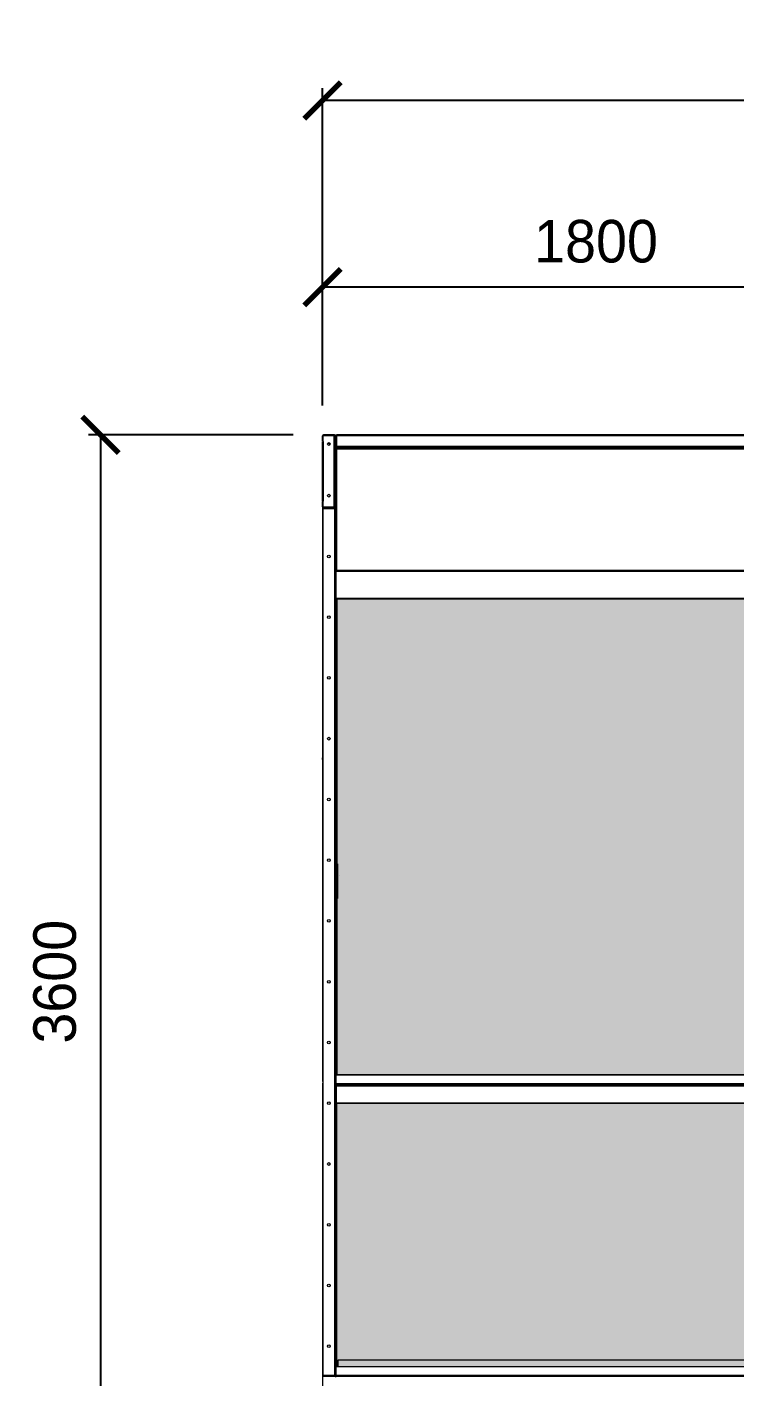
# Model space of a CAD drawing. Header units: millimetres. Extents: x 2557 to 34820, y 2099 to 24914.
# Drawn here: x 22479 to 24805, y 10563 to 15004 of the extents above; entities that cross this region are included whole.
import ezdxf

# ---------------------------------------------------------------- set-up
doc = ezdxf.new("R2010")
doc.units = ezdxf.units.MM
doc.layers.add('냉각탑_dim', color=1, linetype='Continuous')
doc.styles.add('HY울릉도L', font='')
doc.styles.get('HY울릉도L').set_extended_font_data('HY울릉도L')
doc.dimstyles.new('성지DIM', dxfattribs={"dimtxt": 3.5, "dimasz": 3, "dimexe": 1, "dimexo": 2.5, "dimgap": 2, "dimtad": 1, "dimdec": 0, "dimzin": 3, "dimdsep": 46, "dimtxsty": 'HY울릉도L', "dimblk": 'ARCHTICK', "dimcen": -2, "dimclrd": 256, "dimclre": 256, "dimclrt": 7, "dimadec": 0, "dimazin": 0, "dimtfac": 1, "dimtdec": 0, "dimtofl": 0, "dimtmove": 0, "dimatfit": 3, "dimfxl": 1, "dimtolj": 1, "dimtzin": 0, "dimlwe": -1, "dimarcsym": 0})
pattern_1 = [(0, (-386248.355, -76500.18), (57.15, 32.9955677), [38.1, -76.2]), (120, (-386248.355, -76500.18), (-57.15, 32.995568), [38.1, -76.2]), (60, (-386248.355, -76500.18), (1e-07, 65.9911357), [-76.2, 38.1])]

# ---------------------------------------------------------------- blocks, each defined once
blk = doc.blocks.new('_ArchTick')
at = {"color": 0, "linetype": 'ByBlock', "const_width": 0.15}
blk.add_lwpolyline([(-0.5, -0.5), (0.5, 0.5)], dxfattribs=at)
blk = doc.blocks.new('*D443')
at = {"layer": 'Defpoints', "color": 0, "transparency": 16777216}
for p in [(23451.1, 14148.1), (23451.1, 13658), (25251.1, 13455.4)]:
    blk.add_point(p, dxfattribs=at)
at = {"layer": '냉각탑_dim', "transparency": 16777216}
for p, q in [((23451.1, 13758), (23451.1, 14188.1)), ((25251.1, 13555.4), (25251.1, 14188.1))]:
    blk.add_line(p, q, dxfattribs=at)
at = {"layer": '냉각탑_dim', "lineweight": -2, "transparency": 16777216}
blk.add_line((25251.1, 14148.1), (23451.1, 14148.1), dxfattribs=at)
at = {"layer": '냉각탑_dim', "lineweight": -2, "transparency": 16777216, "xscale": 120, "yscale": 120, "zscale": 120, "rotation": 180}
blk.add_blockref('_ArchTick', (23451.1, 14148.1), dxfattribs=at)
at = {"layer": '냉각탑_dim', "lineweight": -2, "transparency": 16777216, "xscale": 120, "yscale": 120, "zscale": 120}
blk.add_blockref('_ArchTick', (25251.1, 14148.1), dxfattribs=at)
at = {"layer": '냉각탑_dim', "color": 7, "transparency": 16777216, "insert": (24351.1, 14298.1), "char_height": 140, "attachment_point": 5, "style": 'HY울릉도L'}
blk.add_mtext('\\A1;1800', dxfattribs=at)
blk = doc.blocks.new('*D452')
at = {"layer": 'Defpoints', "color": 0, "transparency": 16777216}
for p in [(23451.1, 14762.4), (23451.1, 13658), (27051.1, 13658.1)]:
    blk.add_point(p, dxfattribs=at)
at = {"layer": '냉각탑_dim', "transparency": 16777216}
for p, q in [((23451.1, 13758), (23451.1, 14802.4)), ((27051.1, 13758.1), (27051.1, 14802.4))]:
    blk.add_line(p, q, dxfattribs=at)
at = {"layer": '냉각탑_dim', "lineweight": -2, "transparency": 16777216}
blk.add_line((27051.1, 14762.4), (23451.1, 14762.4), dxfattribs=at)
at = {"layer": '냉각탑_dim', "lineweight": -2, "transparency": 16777216, "xscale": 120, "yscale": 120, "zscale": 120, "rotation": 180}
blk.add_blockref('_ArchTick', (23451.1, 14762.4), dxfattribs=at)
at = {"layer": '냉각탑_dim', "lineweight": -2, "transparency": 16777216, "xscale": 120, "yscale": 120, "zscale": 120}
blk.add_blockref('_ArchTick', (27051.1, 14762.4), dxfattribs=at)
at = {"layer": '냉각탑_dim', "color": 7, "transparency": 16777216, "insert": (25251.1, 14912.4), "char_height": 140, "attachment_point": 5, "style": 'HY울릉도L'}
blk.add_mtext('\\A1;3600', dxfattribs=at)
blk = doc.blocks.new('*D453')
at = {"layer": 'Defpoints', "color": 0, "transparency": 16777216}
for p in [(23454.5, 13661.4), (22720.6, 10061.4), (23454.5, 10061.4)]:
    blk.add_point(p, dxfattribs=at)
at = {"layer": '냉각탑_dim', "transparency": 16777216}
for p, q in [((23354.5, 13661.4), (22680.6, 13661.4)), ((23354.5, 10061.4), (22680.6, 10061.4))]:
    blk.add_line(p, q, dxfattribs=at)
at = {"layer": '냉각탑_dim', "lineweight": -2, "transparency": 16777216}
blk.add_line((22720.6, 13661.4), (22720.6, 10061.4), dxfattribs=at)
at = {"layer": '냉각탑_dim', "lineweight": -2, "transparency": 16777216, "xscale": 120, "yscale": 120, "zscale": 120}
for p, rotation in [((22720.6, 13661.4), 90), ((22720.6, 10061.4), 270)]:
    blk.add_blockref('_ArchTick', p, dxfattribs=dict(at, rotation=rotation))
at = {"layer": '냉각탑_dim', "color": 7, "transparency": 16777216, "insert": (22570.6, 11861.4), "char_height": 140, "attachment_point": 5, "rotation": 90, "style": 'HY울릉도L'}
blk.add_mtext('\\A1;3600', dxfattribs=at)
blk = doc.blocks.new('2')
at = {"lineweight": 20}
h = blk.add_hatch(dxfattribs=at)
h.set_pattern_fill('HONEY', scale=12)
h.set_pattern_definition(pattern_1)
h.paths.add_polyline_path([(27009.1, 11555.2), (27009.1, 13121.7), (23498.5, 13121.7), (23498.5, 11555.2)])
h = blk.add_hatch(dxfattribs=at)
h.set_pattern_fill('HONEY', scale=12)
h.set_pattern_definition(pattern_1)
h.paths.add_polyline_path([(23498.5, 11461.9), (23498.5, 10593.6), (27009.1, 10593.6), (27009.1, 11461.9)])
at = {"color": 7, "lineweight": 20, "ltscale": 0.006917}
for p, q in [((23451.1, 13641.4), (23451.1, 13658)), ((23451.1, 13641.4), (23451.1, 13658)), ((23451.1, 13441.4), (23451.1, 13424.8)), ((23451.1, 13424.8), (23451.1, 13441.4))]:
    blk.add_line(p, q, dxfattribs=at)
at = {"color": 7, "lineweight": 20, "ltscale": 0.000833333}
for p, q in [((23451.1, 13641.4), (23453.1, 13641.4)), ((23451.1, 13639.4), (23453.1, 13639.4)), ((23495.1, 13617.7), (23497.1, 13617.7)), ((23495.1, 13616), (23497.1, 13616)), ((23451.1, 13441.4), (23453.1, 13441.4)), ((23451.1, 13441.4), (23453.1, 13441.4)), ((23497.1, 12180.7), (23495.1, 12180.7)), ((23497.1, 12179.2), (23495.1, 12179.2))]:
    blk.add_line(p, q, dxfattribs=at)
at = {"color": 7, "lineweight": 20, "ltscale": 0.081667}
for p, q in [((23451.1, 13443.4), (23451.1, 13639.4)), ((23454.5, 13443.4), (23454.5, 13639.4))]:
    blk.add_line(p, q, dxfattribs=at)
at = {"color": 7, "lineweight": 20, "ltscale": 0.007958}
for p, q in [((23453.1, 13639.4), (23453.1, 13658.5)), ((23453.1, 13424.3), (23453.1, 13443.4))]:
    blk.add_line(p, q, dxfattribs=at)
at = {"color": 7, "lineweight": 20, "ltscale": 0.01525}
for p, q in [((23489.7, 13658.5), (23453.1, 13658.5)), ((23453.1, 13424.3), (23489.7, 13424.3))]:
    blk.add_line(p, q, dxfattribs=at)
at = {"color": 7, "lineweight": 20, "ltscale": 0.000583333}
for p, q in [((23454.5, 13639.4), (23453.1, 13639.4)), ((23453.1, 13443.4), (23454.5, 13443.4)), ((23495.1, 11526.2), (23496.5, 11526.2)), ((23495.1, 11518.9), (23496.5, 11518.9)), ((23452.7, 10563.4), (23452.7, 10564.8)), ((23490.3, 10563.4), (23490.3, 10564.8)), ((23495.1, 10566.2), (23496.5, 10566.2))]:
    blk.add_line(p, q, dxfattribs=at)
at = {"color": 7, "lineweight": 20, "ltscale": 0.014667}
for p, q in [((23489.7, 13661.4), (23454.5, 13661.4)), ((23454.5, 13661.4), (23489.7, 13661.4)), ((23489.7, 13659.4), (23454.5, 13659.4)), ((23454.5, 13423.4), (23489.7, 13423.4)), ((23489.7, 13423.4), (23454.5, 13423.4)), ((23454.5, 13421.4), (23489.7, 13421.4))]:
    blk.add_line(p, q, dxfattribs=at)
at = {"color": 7, "lineweight": 20, "ltscale": 0.000374085}
blk.add_line((23456.5, 13658.5), (23456.5, 13659.4), dxfattribs=at)
at = {"color": 7, "lineweight": 20, "ltscale": 0.000833263}
blk.add_line((23489.7, 13661.4), (23491.7, 13661.4), dxfattribs=at)
at = {"color": 7, "lineweight": 20, "ltscale": 0.000375}
for p, q in [((23489.7, 13658.5), (23489.7, 13659.4)), ((23496.3, 13617.7), (23496.3, 13618.6)), ((23489.7, 13424.3), (23489.7, 13423.4))]:
    blk.add_line(p, q, dxfattribs=at)
at = {"color": 7, "lineweight": 20, "ltscale": 0.001002}
for p, q in [((23492.1, 13659.4), (23489.7, 13659.4)), ((23492.1, 13423.4), (23489.7, 13423.4))]:
    blk.add_line(p, q, dxfattribs=at)
at = {"color": 7, "lineweight": 20, "ltscale": 0.097583}
blk.add_line((23489.7, 13424.3), (23489.7, 13658.5), dxfattribs=at)
at = {"color": 7, "lineweight": 20, "ltscale": 0.000448698}
for p, q in [((23492.4, 13660.1), (23491.6, 13659.4)), ((23492.4, 13422.8), (23491.6, 13423.4))]:
    blk.add_line(p, q, dxfattribs=at)
at = {"color": 7, "lineweight": 20, "ltscale": 0.000272626}
blk.add_line((23491.7, 13661.4), (23491.7, 13660.8), dxfattribs=at)
at = {"color": 7, "lineweight": 20, "ltscale": 0.000736965}
blk.add_line((23494.4, 13659.7), (23492.7, 13659.7), dxfattribs=at)
at = {"color": 7, "lineweight": 20, "ltscale": 8.05106e-06}
blk.add_line((23493.1, 13658), (23493.1, 13658), dxfattribs=at)
blk.add_line((23493.1, 13658), (23493.1, 13658), dxfattribs=at)
at = {"color": 7, "lineweight": 20, "ltscale": 0.097167}
blk.add_line((23493.1, 13424.8), (23493.1, 13658), dxfattribs=at)
at = {"color": 7, "lineweight": 20, "ltscale": 0.000414935}
for p, q in [((23494.1, 13660.4), (23493.4, 13659.7)), ((23496.8, 13659.7), (23496.1, 13660.4))]:
    blk.add_line(p, q, dxfattribs=at)
at = {"color": 7, "lineweight": 20, "ltscale": 0.000125672}
blk.add_line((23495.4, 13659.4), (23495.1, 13659.4), dxfattribs=at)
at = {"color": 7, "lineweight": 20, "ltscale": 0.00012559}
blk.add_line((23495.4, 13659.4), (23495.1, 13659.4), dxfattribs=at)
at = {"color": 7, "lineweight": 20, "ltscale": 0.000562231}
blk.add_line((23495.1, 13658.1), (23495.1, 13659.4), dxfattribs=at)
at = {"color": 7, "lineweight": 20, "ltscale": 0.013833}
for p, q in [((23495.1, 13658), (23495.1, 13624.8)), ((23496.8, 13658), (23496.8, 13624.8))]:
    blk.add_line(p, q, dxfattribs=at)
at = {"color": 7, "lineweight": 20, "ltscale": 0.000708333}
for p, q in [((23496.8, 13658), (23495.1, 13658)), ((23495.1, 13617.7), (23495.1, 13616)), ((23497.1, 13617.7), (23497.1, 13616)), ((23498.5, 11523.4), (23498.5, 11521.7)), ((23525.1, 11521.7), (23525.1, 11523.4)), ((24654.6, 11521.7), (24654.6, 11523.4)), ((24658, 11521.7), (24658, 11523.4)), ((24676.2, 11521.7), (24676.2, 11523.4)), ((24679.6, 11521.7), (24679.6, 11523.4))]:
    blk.add_line(p, q, dxfattribs=at)
at = {"color": 7, "lineweight": 20, "ltscale": 0.001131}
blk.add_line((23496.8, 13658), (23496.8, 13660.7), dxfattribs=at)
at = {"color": 7, "lineweight": 20}
for p, q in [((27005.4, 13658), (23496.8, 13658)), ((27003.7, 13661.4), (23498.5, 13661.4)), ((23496.8, 13624.8), (27005.4, 13624.8)), ((23496.8, 13621.4), (27005.4, 13621.4)), ((23498.5, 13619.4), (27003.7, 13619.4)), ((23498.5, 13616), (27003.7, 13616)), ((25045.1, 13619.8), (23706.7, 13619.8)), ((23452.3, 13418), (23452.3, 10564.8)), ((23490.3, 13423.4), (23490.3, 10564.8)), ((23493.1, 13424.8), (23493.1, 10566.2)), ((27009.1, 13215.1), (23498.5, 13215.1)), ((27009.1, 13211.8), (23498.5, 13211.8)), ((23490.3, 13121.7), (27009.1, 13121.7)), ((23493.1, 13124.3), (27009.1, 13124.3)), ((26265.5, 11553.6), (23496.7, 11553.6)), ((26265.5, 11555.2), (23501.1, 11555.2)), ((23496.5, 11526.5), (27005.7, 11526.5)), ((23496.5, 11519.2), (27005.7, 11519.2)), ((23497.9, 11523.4), (27004.3, 11523.4)), ((23497.9, 11521.7), (27004.3, 11521.7)), ((23496.5, 11461.9), (27005.7, 11461.9)), ((23496.5, 11461.7), (27005.7, 11461.7)), ((27005.7, 11461.6), (23496.5, 11461.6)), ((26265.5, 10615.2), (23501.1, 10615.2)), ((26265.5, 10593.6), (23496.7, 10593.6)), ((23496.5, 10566.5), (27005.7, 10566.5)), ((23497.9, 10563.4), (27004.3, 10563.4))]:
    blk.add_line(p, q, dxfattribs=at)
at = {"color": 7, "lineweight": 20, "ltscale": 4.99865e-05}
blk.add_line((23498.4, 13661.4), (23498.5, 13661.4), dxfattribs=at)
at = {"color": 7, "lineweight": 20, "ltscale": 1.75167e-05}
blk.add_line((23498.5, 13661.4), (23498.5, 13661.4), dxfattribs=at)
at = {"color": 7, "lineweight": 20, "ltscale": 1.55221e-05}
blk.add_line((23498.5, 13661.4), (23498.5, 13661.4), dxfattribs=at)
at = {"color": 7, "lineweight": 20, "ltscale": 4.33485e-05}
blk.add_line((23500.4, 13661.4), (23500.5, 13661.4), dxfattribs=at)
at = {"color": 7, "lineweight": 20, "ltscale": 4.06755e-05}
blk.add_line((23500.4, 13661.4), (23500.5, 13661.4), dxfattribs=at)
at = {"color": 7, "lineweight": 20, "ltscale": 3.00579e-05}
blk.add_line((23500.4, 13661.4), (23500.5, 13661.4), dxfattribs=at)
at = {"color": 7, "lineweight": 20, "ltscale": 3.95576e-05}
blk.add_line((23500.4, 13661.4), (23500.5, 13661.4), dxfattribs=at)
at = {"color": 7, "lineweight": 20, "ltscale": 1.78003e-05}
blk.add_line((23500.5, 13661.4), (23500.5, 13661.4), dxfattribs=at)
at = {"color": 7, "lineweight": 20, "ltscale": 1.24791e-05}
blk.add_line((23500.5, 13661.4), (23500.5, 13661.4), dxfattribs=at)
at = {"color": 7, "lineweight": 20, "ltscale": 2.871e-05}
blk.add_line((23500.5, 13661.4), (23500.5, 13661.4), dxfattribs=at)
at = {"color": 7, "lineweight": 20, "ltscale": 0.000833337}
blk.add_line((23495.1, 13616), (23493.1, 13616), dxfattribs=at)
at = {"color": 7, "lineweight": 20, "ltscale": 0.053167}
blk.add_line((23493.1, 13616), (23493.1, 13488.4), dxfattribs=at)
at = {"color": 7, "lineweight": 20, "ltscale": 0.000561904}
blk.add_line((23495.1, 13623.4), (23495.1, 13624.8), dxfattribs=at)
at = {"color": 7, "lineweight": 20, "ltscale": 0.000125435}
blk.add_line((23495.4, 13623.4), (23495.1, 13623.4), dxfattribs=at)
at = {"color": 7, "lineweight": 20, "ltscale": 0.002375}
blk.add_line((23495.1, 13617.7), (23495.1, 13623.4), dxfattribs=at)
at = {"color": 7, "lineweight": 20, "ltscale": 0.000707554}
blk.add_line((23495.1, 13621.4), (23496.8, 13621.4), dxfattribs=at)
at = {"color": 7, "lineweight": 20, "ltscale": 0.000707705}
blk.add_line((23495.1, 13619.4), (23496.8, 13619.4), dxfattribs=at)
at = {"color": 7, "lineweight": 20, "ltscale": 0.142705}
for p, q in [((23495.1, 13273.5), (23495.1, 13616)), ((23498.5, 13211.8), (23498.5, 13616))]:
    blk.add_line(p, q, dxfattribs=at)
at = {"color": 7, "lineweight": 20, "ltscale": 0.001417}
for p, q in [((23498.5, 13616), (23495.1, 13616)), ((23496.8, 13624.8), (23496.8, 13621.4)), ((23498.5, 13616), (23498.5, 13619.4)), ((23451.1, 13443.4), (23454.5, 13443.4))]:
    blk.add_line(p, q, dxfattribs=at)
at = {"color": 7, "lineweight": 20, "ltscale": 0.00075}
blk.add_line((23498.1, 13618.6), (23496.3, 13618.6), dxfattribs=at)
at = {"color": 7, "lineweight": 20, "ltscale": 5.91962e-05}
blk.add_line((23496.6, 13618.6), (23496.5, 13618.7), dxfattribs=at)
at = {"color": 7, "lineweight": 20, "ltscale": 0.000832499}
blk.add_line((23496.8, 13621.4), (23496.8, 13619.4), dxfattribs=at)
at = {"color": 7, "lineweight": 20, "ltscale": 0.000333342}
blk.add_line((23496.8, 13619.4), (23496.8, 13618.6), dxfattribs=at)
at = {"color": 7, "lineweight": 20, "ltscale": 0.000708193}
blk.add_line((23496.8, 13619.4), (23498.5, 13619.4), dxfattribs=at)
at = {"color": 7, "lineweight": 20, "ltscale": 0.000166667}
blk.add_line((23498.5, 13618.6), (23498.1, 13618.6), dxfattribs=at)
at = {"color": 7, "lineweight": 20, "ltscale": 5.54767e-06}
blk.add_line((23498.5, 13619.4), (23498.5, 13619.4), dxfattribs=at)
at = {"color": 7, "lineweight": 20, "ltscale": 1.09406e-05}
blk.add_line((23498.5, 13619.4), (23498.5, 13619.4), dxfattribs=at)
at = {"color": 7, "lineweight": 20, "ltscale": 0.00067235}
blk.add_line((23531.7, 13619.8), (23531.7, 13621.4), dxfattribs=at)
at = {"color": 7, "lineweight": 20, "ltscale": 0.043924}
blk.add_line((23637.1, 13619.8), (23531.7, 13619.8), dxfattribs=at)
at = {"color": 7, "lineweight": 20, "ltscale": 0.000160787}
blk.add_line((23531.7, 13619.4), (23531.7, 13619.8), dxfattribs=at)
at = {"color": 7, "lineweight": 20, "ltscale": 0.001149}
for p, q in [((23635.6, 13621.4), (23637.5, 13619.4)), ((23642.8, 13621.4), (23644.7, 13619.4)), ((23658.2, 13619.4), (23656.3, 13621.4)), ((23683.9, 13621.4), (23685.8, 13619.4)), ((23699.3, 13619.4), (23697.4, 13621.4)), ((23706.5, 13619.4), (23704.6, 13621.4)), ((23707.1, 13619.4), (23705.2, 13621.4))]:
    blk.add_line(p, q, dxfattribs=at)
at = {"color": 7, "lineweight": 20, "ltscale": 5.44556e-06}
blk.add_line((24368.7, 13619.4), (24368.7, 13619.4), dxfattribs=at)
at = {"color": 7, "lineweight": 20, "ltscale": 9.52934e-06}
blk.add_line((24368.7, 13619.4), (24368.7, 13619.4), dxfattribs=at)
at = {"color": 7, "lineweight": 20, "ltscale": 5.46643e-06}
blk.add_line((24377, 13619.4), (24377, 13619.4), dxfattribs=at)
at = {"color": 7, "lineweight": 20, "ltscale": 9.52935e-06}
blk.add_line((24377, 13619.4), (24377, 13619.4), dxfattribs=at)
at = {"color": 7, "lineweight": 20, "ltscale": 0.000833201}
blk.add_line((23493.1, 13488.4), (23495.1, 13488.4), dxfattribs=at)
at = {"color": 7, "lineweight": 20, "ltscale": 0.403744}
blk.add_line((23495.1, 13489.6), (23495.1, 12180.7), dxfattribs=at)
at = {"color": 7, "lineweight": 20, "ltscale": 0.352083}
blk.add_line((23451.1, 13443.4), (23451.1, 12598.4), dxfattribs=at)
at = {"color": 7, "lineweight": 20, "ltscale": 0.000500046}
for p, q in [((23452.3, 13418), (23451.1, 13418)), ((23452.3, 10564.8), (23451.1, 10564.8))]:
    blk.add_line(p, q, dxfattribs=at)
at = {"color": 7, "lineweight": 20, "ltscale": 0.015833}
for p, q in [((23490.3, 13418), (23452.3, 13418)), ((23490.3, 10564.8), (23452.3, 10564.8))]:
    blk.add_line(p, q, dxfattribs=at)
at = {"color": 7, "lineweight": 20, "ltscale": 0.015667}
for p, q in [((23452.7, 13419.4), (23490.3, 13419.4)), ((23452.7, 10563.4), (23490.3, 10563.4))]:
    blk.add_line(p, q, dxfattribs=at)
at = {"color": 7, "lineweight": 20, "ltscale": 0.000583334}
for p, q in [((23452.7, 13419.4), (23452.7, 13418)), ((23490.3, 13419.4), (23490.3, 13418))]:
    blk.add_line(p, q, dxfattribs=at)
at = {"color": 7, "lineweight": 20, "ltscale": 0.000957772}
blk.add_line((23453.1, 13419.4), (23453.1, 13421.7), dxfattribs=at)
at = {"color": 7, "lineweight": 20, "ltscale": 0.000375915}
blk.add_line((23456.5, 13423.4), (23456.5, 13424.3), dxfattribs=at)
at = {"color": 7, "lineweight": 20, "ltscale": 0.000832784}
blk.add_line((23456.5, 13419.4), (23456.5, 13421.4), dxfattribs=at)
at = {"color": 7, "lineweight": 20, "ltscale": 0.000912135}
for p, q in [((23490.3, 13418), (23492.5, 13418)), ((23492.5, 10564.8), (23490.3, 10564.8))]:
    blk.add_line(p, q, dxfattribs=at)
at = {"color": 7, "lineweight": 20, "ltscale": 0.001261}
blk.add_line((23491.7, 13419.1), (23491.7, 13422.1), dxfattribs=at)
at = {"color": 7, "lineweight": 20, "ltscale": 0.000341711}
for p, q in [((23492.3, 13418.6), (23491.7, 13418)), ((23495.9, 11524.2), (23496.5, 11524.8)), ((23495.9, 11520.9), (23496.5, 11520.3)), ((23492.3, 10564.2), (23491.7, 10564.8)), ((23495.9, 10564.2), (23496.5, 10564.8))]:
    blk.add_line(p, q, dxfattribs=at)
at = {"color": 7, "lineweight": 20, "ltscale": 1.56939e-05}
blk.add_line((23493.1, 13424.8), (23493.1, 13424.8), dxfattribs=at)
at = {"color": 7, "lineweight": 20, "ltscale": 8.33834e-06}
blk.add_line((23493.1, 13424.8), (23493.1, 13424.8), dxfattribs=at)
at = {"color": 7, "lineweight": 20, "ltscale": 8.83136e-06}
blk.add_line((23493.1, 13416.7), (23493.1, 13416.6), dxfattribs=at)
at = {"color": 7, "lineweight": 20, "ltscale": 8.87683e-06}
blk.add_line((23493.1, 13416.7), (23493.1, 13416.6), dxfattribs=at)
at = {"color": 7, "lineweight": 20, "ltscale": 3.11303e-05}
blk.add_line((23493.1, 13416.7), (23493.1, 13416.6), dxfattribs=at)
at = {"color": 7, "lineweight": 20, "ltscale": 1.44681e-05}
blk.add_line((23493.1, 13416.7), (23493.1, 13416.6), dxfattribs=at)
at = {"color": 7, "lineweight": 20, "ltscale": 3.11304e-05}
blk.add_line((23493.1, 13416.7), (23493.1, 13416.6), dxfattribs=at)
at = {"color": 7, "lineweight": 20, "ltscale": 0.392019}
blk.add_line((23497.1, 13124.3), (23497.1, 12180.7), dxfattribs=at)
at = {"color": 7, "lineweight": 20, "ltscale": 0.363192}
blk.add_line((23498.5, 13124.3), (23498.5, 12249.9), dxfattribs=at)
at = {"color": 7, "lineweight": 20, "ltscale": 0.002167}
for p, q in [((23449.5, 12598.4), (23449.5, 12593.2)), ((23500.6, 12204.7), (23500.6, 12209.9)), ((23500.6, 12180.1), (23500.6, 12174.9))]:
    blk.add_line(p, q, dxfattribs=at)
at = {"color": 7, "lineweight": 20, "ltscale": 0.000666667}
for p, q in [((23451.1, 12598.4), (23449.5, 12598.4)), ((23451.1, 12593.2), (23449.5, 12593.2)), ((23495.1, 11555.4), (23496.7, 11555.4))]:
    blk.add_line(p, q, dxfattribs=at)
at = {"color": 7, "lineweight": 20, "ltscale": 0.441833}
blk.add_line((23451.1, 12593.2), (23451.1, 11532.8), dxfattribs=at)
at = {"color": 7, "lineweight": 20, "ltscale": 0.047917}
for p, q in [((23497.4, 12249.9), (23497.4, 12134.9)), ((23500.6, 12249.9), (23500.6, 12134.9))]:
    blk.add_line(p, q, dxfattribs=at)
at = {"color": 7, "lineweight": 20, "ltscale": 0.001333}
for p, q in [((23497.4, 12249.9), (23500.6, 12249.9)), ((23497.4, 12134.9), (23500.6, 12134.9))]:
    blk.add_line(p, q, dxfattribs=at)
at = {"color": 7, "lineweight": 20, "ltscale": 0.000658263}
blk.add_line((23495.1, 12180.7), (23495.1, 12179.2), dxfattribs=at)
at = {"color": 7, "lineweight": 20, "ltscale": 0.259889}
blk.add_line((23495.1, 11555.4), (23495.1, 12179.2), dxfattribs=at)
at = {"color": 7, "lineweight": 20, "ltscale": 0.001329}
blk.add_line((23497.1, 12180.7), (23497.1, 12177.6), dxfattribs=at)
at = {"color": 7, "lineweight": 20, "ltscale": 0.260664}
blk.add_line((23497.1, 11553.6), (23497.1, 12179.2), dxfattribs=at)
at = {"color": 7, "lineweight": 20, "ltscale": 0.01025}
blk.add_line((23500.6, 12204.7), (23500.6, 12180.1), dxfattribs=at)
at = {"color": 7, "lineweight": 20, "ltscale": 0.242234}
blk.add_line((23498.5, 12134.9), (23498.5, 11553.6), dxfattribs=at)
at = {"color": 7, "lineweight": 20, "ltscale": 0.012167}
for p, q in [((23495.1, 11526.2), (23495.1, 11555.4)), ((23495.1, 11489.7), (23495.1, 11518.9)), ((23495.1, 10566.2), (23495.1, 10595.4))]:
    blk.add_line(p, q, dxfattribs=at)
at = {"color": 7, "lineweight": 20, "ltscale": 0.01129}
for p, q in [((23496.5, 11526.5), (23496.5, 11553.6)), ((23496.5, 10566.5), (23496.5, 10593.6))]:
    blk.add_line(p, q, dxfattribs=at)
at = {"color": 7, "lineweight": 20, "ltscale": 0.000666714}
blk.add_line((23501.1, 11555.2), (23501.1, 11553.6), dxfattribs=at)
at = {"color": 7, "lineweight": 20, "ltscale": 0.44375}
blk.add_line((23451.1, 11527.6), (23451.1, 10462.6), dxfattribs=at)
at = {"color": 7, "lineweight": 20, "ltscale": 0.003004}
blk.add_line((23495.1, 11519), (23495.1, 11526.2), dxfattribs=at)
at = {"color": 7, "lineweight": 20, "ltscale": 0.000967409}
for p, q in [((23496.5, 11524.2), (23496.5, 11526.5)), ((23496.5, 10564.2), (23496.5, 10566.5))]:
    blk.add_line(p, q, dxfattribs=at)
at = {"color": 7, "lineweight": 20, "ltscale": 0.000849957}
blk.add_line((23496.5, 11521.2), (23496.5, 11519.2), dxfattribs=at)
at = {"color": 7, "lineweight": 20, "ltscale": 0.023877}
blk.add_line((23496.5, 11519.2), (23496.5, 11461.9), dxfattribs=at)
at = {"color": 7, "lineweight": 20, "ltscale": 0.000805508}
blk.add_line((23497.1, 11521.6), (23497.1, 11523.5), dxfattribs=at)
at = {"color": 7, "lineweight": 20, "ltscale": 4.78227e-06}
blk.add_line((23497.9, 11521.7), (23497.9, 11521.7), dxfattribs=at)
at = {"color": 7, "lineweight": 20, "ltscale": 0.001029}
blk.add_line((24768.9, 11523.4), (24767.1, 11521.7), dxfattribs=at)
at = {"color": 7, "lineweight": 20, "ltscale": 0.001028}
for p, q in [((24769.8, 11523.4), (24768, 11521.7)), ((24777.3, 11523.4), (24775.5, 11521.7)), ((24789.8, 11521.7), (24791.6, 11523.4))]:
    blk.add_line(p, q, dxfattribs=at)
at = {"color": 7, "lineweight": 20, "ltscale": 0.372625}
blk.add_line((23495.1, 10595.4), (23495.1, 11489.7), dxfattribs=at)
at = {"color": 7, "lineweight": 20, "ltscale": 0.000583332}
blk.add_line((23495.1, 11489.7), (23496.5, 11489.7), dxfattribs=at)
at = {"color": 7, "lineweight": 20, "ltscale": 5.81038e-05}
blk.add_line((23496.5, 11461.6), (23496.5, 11461.9), dxfattribs=at)
at = {"color": 7, "lineweight": 20, "ltscale": 0.009}
blk.add_line((23501.1, 10615.2), (23501.1, 10593.6), dxfattribs=at)
at = {"color": 7, "lineweight": 20, "ltscale": 0.00126}
blk.add_line((23491.7, 10560.8), (23491.7, 10563.8), dxfattribs=at)
at = {"color": 7, "lineweight": 20, "ltscale": 1.84442e-05}
blk.add_line((23493.1, 10566.2), (23493.1, 10566.2), dxfattribs=at)
at = {"color": 7, "lineweight": 20, "ltscale": 1.85381e-05}
blk.add_line((23493.1, 10566.2), (23493.1, 10566.2), dxfattribs=at)
at = {"color": 7, "lineweight": 20, "ltscale": 2.99318e-05}
blk.add_line((23493.1, 10566.2), (23493.1, 10566.2), dxfattribs=at)
blk.add_line((23493.1, 10566.2), (23493.1, 10566.2), dxfattribs=at)
at = {"color": 7, "lineweight": 20, "ltscale": 1.47704e-05}
blk.add_line((23493.1, 10566.2), (23493.1, 10566.2), dxfattribs=at)
at = {"color": 7, "lineweight": 20, "ltscale": 0.002815}
blk.add_line((23495.1, 10559.4), (23495.1, 10566.2), dxfattribs=at)
at = {"color": 7, "lineweight": 20, "ltscale": 0.000881921}
blk.add_line((23497.1, 10561.4), (23497.1, 10563.5), dxfattribs=at)
at = {"color": 0, "lineweight": 20, "elevation": 0}
for points in [[(23498.5, 13121.7), (27009.1, 13121.7), (27009.1, 11555.2), (23498.5, 11555.2)], [(23498.5, 11461.9), (27009.1, 11461.9), (27009.1, 10593.6), (23498.5, 10593.6)]]:
    blk.add_lwpolyline(points, close=True, dxfattribs=at)
at = {"color": 7, "lineweight": 20}
for centre in [(23472.1, 13631.4), (23472.1, 13461.4), (23472.1, 13261.4), (23472.1, 13061.4), (23472.1, 12861.4), (23472.1, 12661.4), (23472.1, 12461.4), (23472.1, 12261.4), (23472.1, 12061.4), (23472.1, 11861.4), (23472.1, 11661.4), (23472.1, 11461.4), (23472.1, 11261.4), (23472.1, 11061.4), (23472.1, 10861.4), (23472.1, 10661.4)]:
    blk.add_circle(centre, 4.5, dxfattribs=at)
for centre, radius, start, end in [((23454.5, 13658), 3.4, 90, 180), ((23454.5, 13658), 3.4, 90, 180), ((23454.5, 13658), 1.4, 90, 159.0752), ((23474.1, 13637.4), 4.5, 206.2136, 296.9187), ((23474.1, 13637.4), 3, 210.8421, 292.3085), ((23489.7, 13658), 3.4, 37.0589, 90), ((23489.7, 13658), 3.4, 0, 90), ((23491.7, 13658), 3.4, 0.7421, 90), ((23498.5, 13658), 3.4, 90, 180), ((24368.7, 13658), 3.4, 89.1059, 90), ((24377, 13658), 3.4, 90, 90.8941), ((23498.5, 13624.8), 3.4, 180, 240), ((23498.5, 13616), 3.4, 130.3202, 150.009), ((23498.5, 13616), 3.4, 120.0016, 130.1223), ((23454.5, 13424.8), 3.4, 180, 270), ((23453.9, 13416.6), 2.8, 115.3772, 150), ((23454.5, 13424.8), 1.4, 200.9374, 270), ((23454.5, 13424.8), 1.4, 200.9249, 270), ((23489.7, 13424.8), 3.4, 270, 0), ((23490.3, 13416.6), 2.8, 0, 90), ((23505.8, 12204.7), 5.2, 90, 90.117), ((23497.9, 11526.2), 2.8, 180, 270), ((23497.9, 11518.9), 2.8, 90, 180), ((23453.9, 10566.2), 2.8, 210, 244.6228), ((23490.3, 10566.2), 2.8, 270, 0), ((23497.9, 10566.2), 2.8, 180, 270)]:
    blk.add_arc(centre, radius, start, end, dxfattribs=at)
for centre, major_axis, start_param, end_param in [((23498.5, 12177.6), (1.4, 0), 3.141593, 3.808775), ((23498.5, 12177.6), (3.4, 0), 4.287999, 4.382994), ((23498.5, 12176), (-3.4, 0), 5.041784, 5.136779), ((23498.5, 12176), (1.4, 0), 3.141593, 3.808775)]:
    blk.add_ellipse(centre, major_axis=major_axis, ratio=0.087156, start_param=start_param, end_param=end_param, dxfattribs=at)
for points, knots in [([(23492.1, 13659.4), (23492.5, 13659.2), (23492.7, 13658.9), (23492.9, 13658.7), (23493.1, 13658.4), (23493.1, 13658.1), (23493.1, 13658.1), (23493.1, 13658.1), (23493.1, 13658)], [0, 0, 0, 0, 0, 0, 4.644554, 4.644554, 4.644554, 5.125492, 5.125492, 5.125492, 5.125492, 5.125492, 5.125492]), ([(23493.1, 13488.4), (23493.1, 13488.5), (23493.2, 13488.6), (23493.2, 13488.7), (23493.5, 13489), (23494, 13489.2), (23494.3, 13489.3), (23494.7, 13489.5), (23495.1, 13489.6)], [0, 0, 0, 0, 0, 0, 2.034087, 2.034087, 2.034087, 5.485626, 5.485626, 5.485626, 5.485626, 5.485626, 5.485626]), ([(23492.1, 13423.4), (23492.5, 13423.7), (23492.7, 13423.9), (23492.9, 13424.2), (23493.1, 13424.5), (23493.1, 13424.7), (23493.1, 13424.8), (23493.1, 13424.8), (23493.1, 13424.8)], [0, 0, 0, 0, 0, 0, 4.644554, 4.644554, 4.644554, 5.125492, 5.125492, 5.125492, 5.125492, 5.125492, 5.125492])]:
    blk.add_open_spline(points, degree=5, knots=knots, dxfattribs=at)
for points in [[(23494.4, 13659.7), (23494.7, 13659.4), (23494.9, 13659.1), (23495, 13658.7), (23495.1, 13658.4), (23495.1, 13658.1)], [(23496.8, 13660.7), (23497.2, 13661), (23497.5, 13661.2), (23497.8, 13661.4), (23498.2, 13661.4), (23498.5, 13661.4)], [(23492.5, 13418), (23492.7, 13417.8), (23492.9, 13417.5), (23493.1, 13417.2), (23493.1, 13416.9), (23493.1, 13416.6)], [(23496.5, 11524.2), (23496.8, 11523.9), (23497.1, 11523.7), (23497.4, 11523.5), (23497.6, 11523.4), (23497.9, 11523.4)], [(23496.5, 11521.2), (23496.8, 11521.4), (23497.1, 11521.6), (23497.4, 11521.7), (23497.6, 11521.7), (23497.9, 11521.7)], [(23492.5, 10564.8), (23492.7, 10565.1), (23492.9, 10565.4), (23493.1, 10565.7), (23493.1, 10565.9), (23493.1, 10566.2)], [(23496.5, 10564.2), (23496.8, 10563.9), (23497.1, 10563.7), (23497.4, 10563.5), (23497.6, 10563.4), (23497.9, 10563.4)]]:
    blk.add_open_spline(points, degree=5, dxfattribs=at)

msp = doc.modelspace()

# ---------------------------------------------------------------- block references
msp.add_blockref('2', (0, 0))

# ---------------------------------------------------------------- dimensions: what is measured, and where the dimension line sits
at = {"layer": '냉각탑_dim'}
for base, p1, picture, middle in [((23451.1, 14762.4), (27051.1, 13658.1), '*D452', (25251.1, 14912.4)), ((23451.1, 14148.1), (25251.1, 13455.4), '*D443', (24351.1, 14298.1))]:
    dim = msp.add_linear_dim(base=base, p1=p1, p2=(23451.1, 13658), dimstyle='성지DIM', override={"dimscale": 40}, dxfattribs=at)
    dim.commit()
    dim.dimension.update_dxf_attribs({"geometry": picture, "text_midpoint": middle})
dim = msp.add_linear_dim(base=(22720.6, 10061.4), p1=(23454.5, 13661.4), p2=(23454.5, 10061.4), angle=90, dimstyle='성지DIM', override={"dimscale": 40}, dxfattribs=at)
dim.commit()
dim.dimension.update_dxf_attribs({"geometry": '*D453', "text_midpoint": (22570.6, 11861.4)})

doc.saveas('drawing.dxf')
